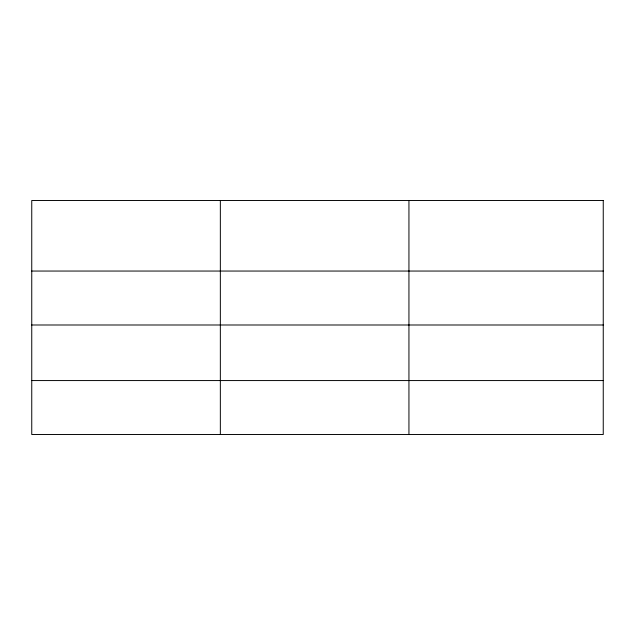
<?xml version="1.0" encoding="UTF-8"?>
<svg xmlns="http://www.w3.org/2000/svg" width="635" height="635" viewBox="0 0 635 635"><rect width="100%" height="100%" fill="white"/><g stroke="black" fill="none" stroke-linecap="round" stroke-linejoin="round"><path stroke-width="0.95" d="M31.75 271.05L603.25 271.05M31.75 324.993L603.25 324.993M31.75 380.563L603.25 380.563M408.94 200.493L408.94 434.507M220.345 200.493L220.345 434.507M603.25 200.493L31.75 200.493L31.75 434.507L603.25 434.507L603.25 200.493"/></g></svg>
